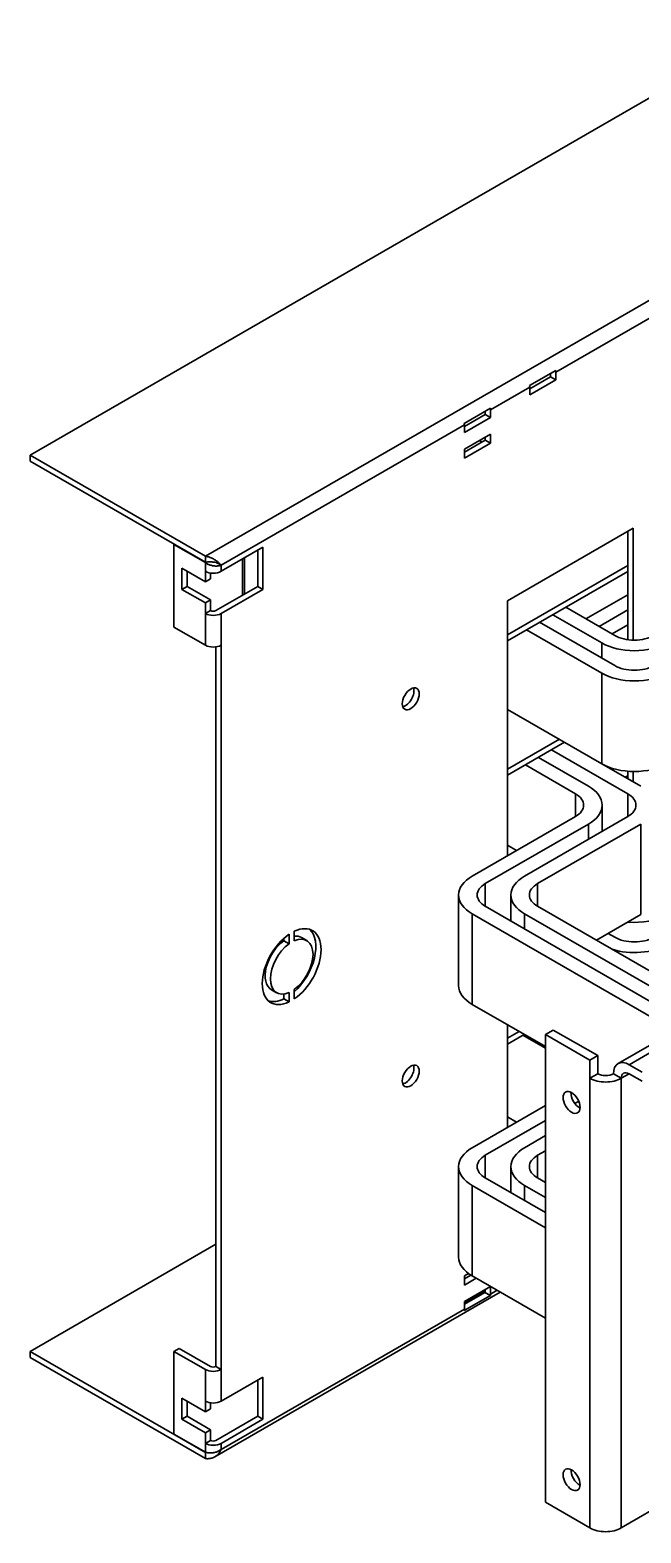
# Model space of a CAD drawing. Header units: millimetres. Extents: x -116965 to 323937, y 291661 to 566926.
# Drawn here: x -17075.7 to -16920.3, y 324921.8 to 325304.5 of the extents above; entities that cross this region are included whole.
import ezdxf

# ---------------------------------------------------------------- set-up
doc = ezdxf.new("R2010")
doc.units = ezdxf.units.MM
doc.layers.add('Visible Edges(Schneider)', color=7, linetype='Continuous', lineweight=35)
doc.layers.add('Visible Tangent Edges(Schneider)', color=7, linetype='Continuous', lineweight=35)

msp = doc.modelspace()

# ---------------------------------------------------------------- linework, layer by layer
at = {"layer": 'Visible Edges(Schneider)'}
for p, q in [((-17075.743005, 325196.21722), (-16675.104621, 325427.525899)), ((-16948.658087, 325213.908092), (-16942.002965, 325217.750429)), ((-16943.306064, 325216.197372), (-16943.306064, 325216.998084)), ((-16941.97504, 325217.350073), (-16941.97504, 325215.428905)), ((-16948.630162, 325213.123503), (-16943.306064, 325216.197372)), ((-16941.97504, 325215.428905), (-16948.630162, 325211.586568)), ((-16948.630162, 325211.586568), (-16948.630162, 325213.507736)), ((-16943.306064, 325216.197372), (-16941.97504, 325215.428905)), ((-16965.295894, 325204.30225), (-16958.640771, 325208.144587)), ((-16965.267969, 325203.51766), (-16959.943871, 325206.59153)), ((-16958.612846, 325205.823063), (-16965.267969, 325201.980726)), ((-16959.943871, 325206.59153), (-16959.943871, 325207.392242)), ((-16959.943871, 325206.59153), (-16958.612846, 325205.823063)), ((-16958.612846, 325207.744231), (-16958.612846, 325205.823063)), ((-16965.267969, 325201.980726), (-16965.267969, 325203.901894)), ((-16965.267969, 325197.754155), (-16958.612846, 325201.596492)), ((-16958.612846, 325201.596492), (-16958.612846, 325199.29109)), ((-16965.267969, 325196.985688), (-16959.943871, 325200.059557)), ((-16958.612846, 325199.29109), (-16965.267969, 325195.448753)), ((-16965.267969, 325195.448753), (-16965.267969, 325197.754155)), ((-16960.789071, 325199.57158), (-16961.454584, 325199.955814)), ((-16959.943871, 325200.059557), (-16959.943871, 325200.828025)), ((-16959.943871, 325200.059557), (-16958.612846, 325199.29109)), ((-17075.743005, 325196.21722), (-17031.153683, 325170.473564)), ((-17075.743005, 325194.680286), (-17075.743005, 325196.21722)), ((-17031.153683, 325168.936629), (-17075.743005, 325194.680286)), ((-16954.287016, 325159.13867), (-16922.342428, 325177.581887)), ((-16923.673452, 325149.222458), (-16923.673452, 325176.813419)), ((-16922.342428, 325177.581887), (-16922.342428, 325149.112165)), ((-17039.073279, 325173.50901), (-17039.13983, 325173.470586)), ((-17039.13983, 325173.470586), (-17031.153683, 325168.859782)), ((-17039.13983, 325152.41458), (-17039.13983, 325173.470586)), ((-17027.160609, 325166.631227), (-17016.512413, 325172.778966)), ((-17017.843438, 325162.78889), (-17017.843438, 325172.010498)), ((-17016.512413, 325172.778966), (-17016.512413, 325162.020422)), ((-17037.143293, 325162.020422), (-17037.143293, 325167.399694)), ((-17037.143293, 325167.399694), (-17031.153683, 325163.941591)), ((-17031.153683, 325168.936629), (-17031.153683, 325170.473564)), ((-17031.153682, 325168.859781), (-17030.968682, 325168.966592)), ((-17027.885959, 325168.586942), (-17027.160609, 325168.168161)), ((-17021.722327, 325169.77102), (-17021.722327, 325160.549412)), ((-16954.287016, 325150.478043), (-16923.673452, 325168.152792)), ((-17035.812269, 325166.631227), (-17035.812269, 325162.78889)), ((-17031.153683, 325163.941591), (-17031.153683, 325166.631227)), ((-17031.153683, 325163.941591), (-17029.822658, 325164.710058)), ((-17029.822658, 325166.199692), (-17029.822658, 325164.710058)), ((-16923.673452, 325166.615857), (-16954.287016, 325148.941108)), ((-17037.143293, 325162.020422), (-17035.812269, 325162.78889)), ((-17031.153683, 325158.562319), (-17037.143293, 325162.020422)), ((-17035.812269, 325162.78889), (-17029.822658, 325159.330787)), ((-17028.491634, 325156.641151), (-17017.843438, 325162.78889)), ((-17016.512413, 325162.020422), (-17027.160609, 325155.872683)), ((-17016.512413, 325162.020422), (-17017.843438, 325162.78889)), ((-16934.321649, 325154.527866), (-16923.673452, 325160.675605)), ((-17029.822658, 325159.330787), (-17031.153683, 325158.562319)), ((-17031.153683, 325155.872683), (-17031.153683, 325158.562319)), ((-17031.153683, 325155.872683), (-17029.822658, 325156.641151)), ((-17029.822658, 325159.330787), (-17029.822658, 325156.641151)), ((-16954.287016, 325094.203177), (-16954.287016, 325159.13867)), ((-16927.001014, 325150.301295), (-16939.466058, 325157.497992)), ((-16930.994087, 325152.606697), (-16923.673452, 325156.833268)), ((-17039.13983, 325152.41458), (-17031.153683, 325147.803776)), ((-16927.001014, 325142.616621), (-16946.121181, 325153.655655)), ((-16942.79362, 325155.576824), (-16930.328575, 325148.380127)), ((-16923.673452, 325152.990931), (-16927.666526, 325150.685529)), ((-16927.666526, 325150.685529), (-16923.673452, 325152.990931)), ((-16949.448742, 325151.734487), (-16930.328575, 325140.695453)), ((-17028.491634, 324964.140075), (-17028.491634, 325147.372241)), ((-17027.160609, 325147.803776), (-17027.160609, 324963.371607)), ((-16954.287016, 325131.473844), (-16930.328575, 325117.641432)), ((-16954.287016, 325116.242821), (-16941.096563, 325123.858333)), ((-16939.765539, 325123.089865), (-16954.287016, 325114.705886)), ((-16923.673452, 325109.956758), (-16943.0931, 325121.168697)), ((-16946.420661, 325119.247529), (-16933.656136, 325111.877927)), ((-16930.328575, 325117.641432), (-16920.345891, 325111.877927)), ((-16936.983698, 325109.956758), (-16949.748223, 325117.32636)), ((-16927.229097, 325116.357046), (-16927.666526, 325116.104497)), ((-16927.666526, 325116.104497), (-16927.229097, 325116.357046)), ((-16924.338965, 325114.183329), (-16923.673452, 325114.567562)), ((-16923.673452, 325113.799095), (-16923.673452, 325115.720263)), ((-16922.342428, 325115.654714), (-16922.342428, 325113.030628)), ((-16930.210334, 325100.419183), (-16930.210334, 325107.075005)), ((-16963.271432, 325089.016022), (-16936.983698, 325104.193253)), ((-16933.656136, 325102.272084), (-16959.943871, 325087.094854)), ((-16949.961187, 325089.016022), (-16923.673452, 325104.193253)), ((-16920.345891, 325102.272084), (-16946.633625, 325087.094854)), ((-16954.287016, 325096.892813), (-16951.957724, 325095.547995)), ((-16926.164226, 325041.266504), (-16839.847679, 325091.101385)), ((-16966.717235, 325061.15908), (-16966.717235, 325084.213101)), ((-16953.406989, 325077.557278), (-16953.406989, 325084.213101)), ((-16911.684436, 325049.626414), (-16963.271432, 325079.41018)), ((-16959.943871, 325081.331349), (-16908.356875, 325051.547583)), ((-16905.029313, 325053.468751), (-16949.961187, 325079.41018)), ((-16946.633625, 325081.331349), (-16901.701752, 325055.389919)), ((-16931.659599, 325072.686091), (-16920.345891, 325079.218063)), ((-17011.188315, 325072.56192), (-17011.188315, 325073.141503)), ((-17011.188315, 325072.56192), (-17009.857291, 325071.793453)), ((-17009.857291, 325074.188804), (-17009.857291, 325071.793453)), ((-17008.526266, 325072.56192), (-17008.526266, 325074.957271)), ((-17006.687509, 325073.373393), (-17005.356484, 325072.604925)), ((-16927.001014, 325073.454558), (-16928.664794, 325074.415142)), ((-17014.358097, 325060.087544), (-17013.027072, 325059.319077)), ((-17008.526266, 325057.735199), (-17008.526266, 325060.13055)), ((-17011.188315, 325057.735199), (-17011.188315, 325058.986036)), ((-17011.188315, 325057.735199), (-17009.857291, 325056.966731)), ((-17009.857291, 325059.362082), (-17009.857291, 325056.966731)), ((-16963.271432, 325056.356159), (-16944.637089, 325045.597616)), ((-16954.287016, 325025.041114), (-16954.287016, 325051.169004)), ((-16954.287016, 325047.772378), (-16951.345452, 325049.470691)), ((-16950.014428, 325048.702224), (-16954.287016, 325046.235444)), ((-16944.637089, 325045.213382), (-16950.347184, 325048.510107)), ((-16942.640552, 325049.824186), (-16944.637089, 325048.671485)), ((-16944.637089, 325048.671485), (-16933.32338, 325042.139513)), ((-16944.637089, 324929.559043), (-16944.637089, 325048.671485)), ((-16942.640552, 325049.824186), (-16931.326843, 325043.292214)), ((-16933.32338, 325042.139513), (-16931.326843, 325043.292214)), ((-16933.32338, 325037.528708), (-16933.32338, 325042.139513)), ((-16931.326843, 325043.292214), (-16931.326843, 325038.68141)), ((-16923.340696, 325040.986812), (-16920.013135, 325039.065643)), ((-16933.32338, 325037.528708), (-16931.326843, 325038.68141)), ((-16925.337233, 325037.528708), (-16927.33377, 325038.68141)), ((-16920.013135, 325036.760241), (-16923.340696, 325038.68141)), ((-16963.271432, 325019.853959), (-16944.637089, 325030.612502)), ((-16936.156436, 325031.666472), (-16937.145447, 325031.095467)), ((-16944.637089, 325026.770165), (-16959.943871, 325017.932791)), ((-16954.287016, 325027.730749), (-16951.957724, 325026.385932)), ((-16949.961187, 325019.853959), (-16944.637089, 325022.927828)), ((-16944.637089, 325019.085492), (-16946.633625, 325017.932791)), ((-16966.717235, 324991.997017), (-16966.717235, 325015.051038)), ((-16953.406989, 325008.395215), (-16953.406989, 325015.051038)), ((-16944.637089, 324999.489574), (-16963.271432, 325010.248117)), ((-16959.943871, 325012.169285), (-16944.637089, 325003.33191)), ((-16944.637089, 325007.174247), (-16949.961187, 325010.248117)), ((-16946.633625, 325012.169285), (-16944.637089, 325011.016584)), ((-17075.743005, 324967.982411), (-17028.491634, 324995.263003)), ((-16965.267969, 324987.194096), (-16964.209587, 324987.805153)), ((-16965.267969, 324986.425628), (-16963.59753, 324987.390056)), ((-16965.267969, 324984.888694), (-16965.267969, 324987.194096)), ((-16962.273164, 324986.617745), (-16965.267969, 324984.888694)), ((-16965.267969, 324980.662123), (-16958.612846, 324984.50446)), ((-16963.271432, 324987.194096), (-16944.637089, 324976.435553)), ((-16959.943871, 324983.351759), (-16959.943871, 324983.735993)), ((-16958.612846, 324984.50446), (-16958.612846, 324982.583291)), ((-17028.74365, 324941.138324), (-16956.122073, 324983.066411)), ((-16958.640771, 324982.21518), (-16965.295894, 324978.372843)), ((-16965.267969, 324979.996611), (-16960.033032, 324983.019003)), ((-16965.267969, 324978.740955), (-16965.267969, 324980.662123)), ((-16960.033032, 324983.019003), (-16958.640771, 324982.21518)), ((-17039.13983, 324967.982411), (-17037.808806, 324968.750879)), ((-17037.808806, 324968.750879), (-17029.822658, 324964.140075)), ((-17075.743005, 324967.982411), (-17031.153683, 324942.238755)), ((-17075.743005, 324966.445477), (-17075.743005, 324967.982411)), ((-17031.153683, 324940.70182), (-17075.743005, 324966.445477)), ((-17031.153683, 324963.371607), (-17039.13983, 324967.982411)), ((-17039.13983, 324946.926405), (-17039.13983, 324967.982411)), ((-17028.491634, 324964.140075), (-17027.160609, 324963.371607)), ((-17027.160609, 324955.3027), (-17016.512413, 324961.450439)), ((-17017.843438, 324951.460363), (-17017.843438, 324960.681971)), ((-17016.512413, 324961.450439), (-17016.512413, 324950.691896)), ((-17037.143293, 324950.691896), (-17037.143293, 324956.071167)), ((-17037.143293, 324956.071167), (-17031.153683, 324952.613064)), ((-17035.812269, 324955.3027), (-17035.812269, 324951.460363)), ((-17031.153683, 324952.613064), (-17031.153683, 324955.3027)), ((-17031.153683, 324952.613064), (-17029.822658, 324953.381531)), ((-17029.822658, 324954.871165), (-17029.822658, 324953.381531)), ((-17037.143293, 324950.691896), (-17035.812269, 324951.460363)), ((-17031.153683, 324947.233792), (-17037.143293, 324950.691896)), ((-17035.812269, 324951.460363), (-17029.822658, 324948.00226)), ((-17028.491634, 324945.312624), (-17017.843438, 324951.460363)), ((-17016.512413, 324950.691896), (-17027.160609, 324944.544157)), ((-17016.512413, 324950.691896), (-17017.843438, 324951.460363)), ((-17031.153683, 324942.315601), (-17039.13983, 324946.926405)), ((-17029.822658, 324948.00226), (-17031.153683, 324947.233792)), ((-17031.153683, 324944.544157), (-17031.153683, 324947.233792)), ((-17031.153683, 324944.544157), (-17029.822658, 324945.312624)), ((-17029.822658, 324948.00226), (-17029.822658, 324945.312624)), ((-17031.153683, 324940.70182), (-17031.153683, 324942.238755)), ((-16912.6925, 324930.32751), (-16925.337233, 324923.02707)), ((-16933.32338, 324923.02707), (-16944.637089, 324929.559043))]:
    msp.add_line(p, q, dxfattribs=at)
at = {"layer": 'Visible Edges(Schneider)', "flags": 128}
for points in [[(-17031.153682, 325170.473563), (-17030.939438, 325170.441187), (-17030.725934, 325170.399275), (-17030.513496, 325170.348182), (-17030.302587, 325170.288298), (-17030.094419, 325170.220302), (-17029.889444, 325170.14472), (-17029.68795, 325170.062033), (-17029.490221, 325169.972728), (-17029.296548, 325169.87729), (-17029.107216, 325169.776198), (-17028.922633, 325169.670007), (-17028.744063, 325169.55986), (-17028.571919, 325169.446479), (-17028.406364, 325169.330438), (-17028.24756, 325169.212329), (-17028.095675, 325169.092734), (-17027.950872, 325168.972232), (-17027.813363, 325168.851453), (-17027.683804, 325168.731468), (-17027.562403, 325168.613014), (-17027.449203, 325168.496684), (-17027.344469, 325168.383323), (-17027.248289, 325168.273626), (-17027.160609, 325168.16816)], [(-17029.150185, 325168.980542), (-17029.223125, 325168.986308), (-17029.297148, 325168.991979), (-17029.372254, 325168.997476), (-17029.448444, 325169.002723), (-17029.525718, 325169.007638), (-17029.604074, 325169.01214), (-17029.683511, 325169.016152), (-17029.764032, 325169.019597), (-17029.845633, 325169.022393), (-17029.928315, 325169.024458), (-17030.012079, 325169.02572), (-17030.096808, 325169.026092), (-17030.182196, 325169.025496), (-17030.268211, 325169.023867), (-17030.354842, 325169.021134), (-17030.442074, 325169.017233), (-17030.529893, 325169.012087), (-17030.618267, 325169.005637), (-17030.70696, 325168.997834), (-17030.795894, 325168.988621), (-17030.88505, 325168.977953), (-17030.974412, 325168.965767), (-17031.063962, 325168.952012), (-17031.153682, 325168.93663)], [(-17027.160609, 325168.16816), (-17027.295708, 325168.123986), (-17027.438489, 325168.085153), (-17027.588457, 325168.051885), (-17027.745118, 325168.02441), (-17027.907975, 325168.002939), (-17028.076532, 325167.987698), (-17028.249787, 325167.978924), (-17028.42655, 325167.976785), (-17028.606231, 325167.981375), (-17028.788246, 325167.992789), (-17028.972013, 325168.011125), (-17029.156946, 325168.036477), (-17029.341989, 325168.068849), (-17029.525827, 325168.108122), (-17029.707869, 325168.154251), (-17029.887533, 325168.207199), (-17030.064234, 325168.266925), (-17030.237392, 325168.333392), (-17030.406059, 325168.406389), (-17030.569016, 325168.485503), (-17030.72575, 325168.570562), (-17030.875767, 325168.661402), (-17031.018576, 325168.757861), (-17031.153682, 325168.859781)], [(-17029.150185, 325168.980542), (-17029.145843, 325168.980216), (-17029.141512, 325168.979886), (-17029.137192, 325168.97956), (-17029.132883, 325168.979226), (-17029.128587, 325168.978898), (-17029.124302, 325168.978561), (-17029.120028, 325168.978229), (-17029.115763, 325168.97789), (-17029.111512, 325168.977556), (-17029.107269, 325168.977219), (-17029.103038, 325168.976879), (-17029.098816, 325168.976539), (-17029.094607, 325168.9762), (-17029.090408, 325168.975858), (-17029.086218, 325168.975516), (-17029.08204, 325168.975173), (-17029.077872, 325168.974829), (-17029.073713, 325168.974486), (-17029.069567, 325168.97414), (-17029.06543, 325168.973795), (-17029.061304, 325168.973448), (-17029.057187, 325168.9731), (-17029.053081, 325168.97275), (-17029.048986, 325168.972404)], [(-17027.885958, 325168.58694), (-17028.153444, 325168.725494), (-17028.440656, 325168.840875), (-17028.74157, 325168.925112), (-17029.048988, 325168.972354)], [(-17027.160609, 324943.007219), (-17027.24828, 324942.810442), (-17027.344433, 324942.619425), (-17027.449114, 324942.434567), (-17027.56229, 324942.256376), (-17027.683452, 324942.08595), (-17027.812419, 324941.923728), (-17027.94909, 324941.769961), (-17028.093367, 324941.624944), (-17028.245153, 324941.488943), (-17028.404347, 324941.362239), (-17028.570742, 324941.245171), (-17028.743236, 324941.13856), (-17028.921373, 324941.042635), (-17029.104906, 324940.957429), (-17029.293587, 324940.88299), (-17029.487171, 324940.819382), (-17029.685414, 324940.766627), (-17029.887996, 324940.724807), (-17030.093833, 324940.694047), (-17030.302382, 324940.674271), (-17030.513319, 324940.665341), (-17030.725855, 324940.66712), (-17030.939418, 324940.679355), (-17031.153682, 324940.701822)], [(-17031.153682, 324942.315597), (-17031.018585, 324942.271427), (-17030.875803, 324942.23259), (-17030.725835, 324942.199323), (-17030.569175, 324942.171843), (-17030.406318, 324942.150372), (-17030.23776, 324942.135143), (-17030.064504, 324942.126372), (-17029.887744, 324942.124226), (-17029.708062, 324942.128812), (-17029.526046, 324942.140226), (-17029.34228, 324942.158562), (-17029.157346, 324942.183914), (-17028.972302, 324942.216286), (-17028.788465, 324942.255563), (-17028.606422, 324942.301688), (-17028.42676, 324942.354636), (-17028.250059, 324942.414366), (-17028.0769, 324942.480836), (-17027.908233, 324942.55383), (-17027.745277, 324942.63294), (-17027.588543, 324942.717998), (-17027.438526, 324942.808843), (-17027.295716, 324942.905309), (-17027.160609, 324943.007219)], [(-17031.153682, 324942.238748), (-17031.147517, 324942.239876), (-17031.141353, 324942.240989), (-17031.135189, 324942.242132), (-17031.129026, 324942.243273), (-17031.122865, 324942.244415), (-17031.116704, 324942.245572), (-17031.110545, 324942.246728), (-17031.104385, 324942.247899), (-17031.098228, 324942.249085), (-17031.092071, 324942.25027), (-17031.085915, 324942.25147), (-17031.079761, 324942.252671), (-17031.073608, 324942.253871), (-17031.067455, 324942.255086), (-17031.061304, 324942.256315), (-17031.055153, 324942.257545), (-17031.049003, 324942.258789), (-17031.042856, 324942.260034), (-17031.036708, 324942.261293), (-17031.030561, 324942.262552), (-17031.024416, 324942.263826), (-17031.018273, 324942.265115), (-17031.012129, 324942.266389), (-17031.005988, 324942.267693)]]:
    msp.add_lwpolyline(points, dxfattribs=at)
at = {"layer": 'Visible Edges(Schneider)'}
for centre, major_axis, start_param, end_param in [((-16943.971576, 325218.502774), (1.411765, -2.445248), 0.7853981634, 0.9528462426), ((-16950.626699, 325214.660437), (-1.411765, 2.445248), 3.926990817, 4.0944388962), ((-16960.609383, 325208.896932), (1.411765, -2.445248), 0.7853981634, 0.9528462426), ((-16967.264506, 325205.054595), (-1.411765, 2.445248), 3.926990817, 4.0944388962), ((-17029.157146, 325167.783928), (2.823529, 0), 3.926990817, 5.4977871438), ((-17029.157146, 325157.025385), (-2.823529, 0), 0.7853981634, 2.3561944902), ((-17029.157146, 325157.025385), (0.941176, 0), 3.926990817, 5.4977871438), ((-16922.009672, 325153.183048), (11.764706, 0), 3.926990817, 5.4977871438), ((-16922.009672, 325153.183048), (-7.058824, 0), 0.7853981634, 2.3561944902), ((-17029.157146, 325148.956477), (2.823529, 0), 3.926990817, 5.4977871438), ((-16922.009672, 325145.498374), (11.764706, 0), 3.926990817, 5.4977871438), ((-16922.009672, 325145.498374), (-7.058824, 0), 0.7853981634, 2.3561944902), ((-16980.241995, 325134.931948), (1.529412, 2.649019), 3.5917893435, 5.8329886172), ((-16922.009672, 325122.444353), (11.764706, 0), 3.926990817, 5.4977871438), ((-16941.97504, 325107.075005), (7.058824, 0), 5.4977871438, 7.0685834706), ((-16941.97504, 325107.075005), (11.764706, 0), 5.4977871438, 7.0685834706), ((-16928.664794, 325107.075005), (7.058824, 0), 5.4977871438, 7.0685834706), ((-16954.952529, 325084.213101), (-11.764706, 0), 5.4977871438, 7.0685834706), ((-16954.952529, 325084.213101), (-7.058824, 0), 5.4977871438, 7.0685834706), ((-16941.642283, 325084.213101), (-11.764706, 0), 5.4977871438, 7.0685834706), ((-16941.642283, 325084.213101), (-7.058824, 0), 5.4977871438, 7.0685834706), ((-16922.009672, 325084.020984), (11.764706, 0), 4.5704919258, 5.4977871438), ((-17009.191778, 325065.962001), (5.294118, 9.169681), 4.0159971794, 6.9795771082), ((-17010.522803, 325066.730469), (5.294118, 9.169681), 4.1969236128, 6.1571439758), ((-17009.191778, 325065.962001), (-5.294118, -9.169681), 4.0159971794, 6.9795771082), ((-17010.522803, 325066.730469), (-3.835294, -6.642924), 4.0500001842, 6.2831853072), ((-17009.191778, 325065.962001), (-3.835294, -6.642924), 4.0500001842, 6.9455741033), ((-17010.522803, 325066.730469), (3.835294, 6.642924), 0, 0.4084354314), ((-17009.191778, 325065.962001), (3.835294, 6.642924), 4.0500001842, 6.9455741033), ((-16922.009672, 325076.336311), (11.764706, 0), 4.2107849262, 5.4977871438), ((-16922.009672, 325076.336311), (-7.058824, 0), 0.7853981634, 2.3561944902), ((-16954.952529, 325061.15908), (-11.764706, 0), 0, 0.7853981634), ((-17010.522803, 325066.730469), (-5.294118, -9.169681), 0.1260413314, 0.696391801), ((-16980.241995, 325038.873526), (1.529412, 2.649019), 3.5917893435, 5.8329886172), ((-16923.340696, 325036.376007), (-2.823529, 4.890496), 5.4977871438, 7.0685834706), ((-16929.330307, 325039.834111), (-5.647059, 0), 0.7853981634, 2.3561944902), ((-16929.330307, 325039.834111), (2.823529, 0), 3.926990817, 5.4977871438), ((-16923.340696, 325036.376007), (-1.411765, 2.445248), 5.4977871438, 7.0685834706), ((-16935.985429, 325032.533671), (1.529412, -2.649019), 3.8527538677, 5.5720240931), ((-16954.952529, 325015.051038), (-11.764706, 0), 5.4977871438, 7.0685834706), ((-16954.952529, 325015.051038), (-7.058824, 0), 5.4977871438, 7.0685834706), ((-16941.642283, 325015.051038), (-11.764706, 0), 5.4977871438, 7.0685834706), ((-16941.642283, 325015.051038), (-7.058824, 0), 5.4977871438, 7.0685834706), ((-16954.952529, 324991.997017), (-11.764706, 0), 0, 0.7853981634), ((-16960.609383, 324983.735993), (0.470588, -0.815083), 0.2617993878, 0.7853981634), ((-16960.609383, 324983.735993), (1.411765, -2.445248), 0.6179500842, 0.7853981634), ((-16967.264506, 324979.893656), (-1.411765, 2.445248), 3.7595427378, 3.926990817), ((-17029.157146, 324964.524308), (-2.823529, 0), 0.7853981634, 2.3561944902), ((-17029.157146, 324964.524308), (0.941176, 0), 3.926990817, 5.4977871438), ((-17029.157146, 324956.455401), (2.823529, 0), 3.926990817, 5.4977871438), ((-17029.157146, 324945.696858), (0.941176, 0), 3.926990817, 5.4977871438), ((-17029.157146, 324945.696858), (-2.823529, 0), 0.7853981634, 2.3561944902), ((-16935.985429, 324936.475249), (1.529412, -2.649019), 3.8527538677, 5.5720240931), ((-16929.330307, 324925.332472), (-5.647059, 0), 0.7853981634, 2.3561944902)]:
    msp.add_ellipse(centre, major_axis=major_axis, ratio=0.5773502692, start_param=start_param, end_param=end_param, dxfattribs=at)
for centre, major_axis in [((-16978.91097, 325134.16348), (1.529412, 2.649019)), ((-16978.91097, 325038.105059), (1.529412, 2.649019)), ((-16937.981966, 325031.380969), (-1.529412, 2.649019)), ((-16937.981966, 324935.322548), (-1.529412, 2.649019))]:
    msp.add_ellipse(centre, major_axis=major_axis, ratio=0.5773502692, dxfattribs=at)
at = {"layer": 'Visible Tangent Edges(Schneider)'}
for p, q in [((-17031.153683, 325170.473564), (-16630.5153, 325401.782242)), ((-16832.165516, 325280.748631), (-16941.97504, 325217.350073)), ((-16948.630162, 325213.507736), (-16958.612846, 325207.744231)), ((-16965.267969, 325203.901894), (-17027.160609, 325168.168161)), ((-17031.153683, 325166.631227), (-17031.153683, 325168.859782)), ((-17027.160609, 325168.168161), (-17027.160609, 325166.631227)), ((-17021.170999, 325160.867721), (-17021.170999, 325170.08933)), ((-17031.153683, 325147.803776), (-17031.153683, 325155.872683)), ((-17027.160609, 325155.872683), (-17027.160609, 325147.803776)), ((-16930.328575, 325148.380127), (-16930.328575, 325144.53779)), ((-16930.328575, 325140.695453), (-16930.328575, 325117.641432)), ((-16936.983698, 325104.193253), (-16936.983698, 325109.956758)), ((-16923.673452, 325104.193253), (-16923.673452, 325109.956758)), ((-16933.656136, 325098.429748), (-16933.656136, 325102.272084)), ((-16920.345891, 325079.218063), (-16920.345891, 325102.272084)), ((-16923.340696, 325040.986812), (-16835.892385, 325091.475118)), ((-16959.943871, 325081.331349), (-16959.943871, 325087.094854)), ((-16946.633625, 325081.331349), (-16946.633625, 325087.094854)), ((-16963.271432, 325056.356159), (-16963.271432, 325079.41018)), ((-16949.961187, 325075.567843), (-16949.961187, 325079.41018)), ((-16933.32338, 324923.02707), (-16933.32338, 325037.528708)), ((-16923.340696, 325038.68141), (-16925.337233, 325037.528708)), ((-16925.337233, 325037.528708), (-16925.337233, 324923.02707)), ((-16959.943871, 325012.169285), (-16959.943871, 325017.932791)), ((-16946.633625, 325012.169285), (-16946.633625, 325017.932791)), ((-16963.271432, 324987.194096), (-16963.271432, 325010.248117)), ((-16949.961187, 325006.40578), (-16949.961187, 325010.248117)), ((-16958.612846, 324982.583291), (-16956.949066, 324983.543876)), ((-16965.267969, 324980.277889), (-16959.943871, 324983.351759)), ((-17027.160609, 324943.007222), (-16965.267969, 324978.740955)), ((-17031.153683, 324955.3027), (-17031.153683, 324963.371607)), ((-17027.160609, 324963.371607), (-17027.160609, 324955.3027)), ((-17031.153683, 324942.315601), (-17031.153683, 324944.544157)), ((-17031.153683, 324942.238755), (-17031.069719, 324942.287231)), ((-17027.160609, 324944.544157), (-17027.160609, 324943.007222))]:
    msp.add_line(p, q, dxfattribs=at)

doc.saveas('drawing.dxf')
